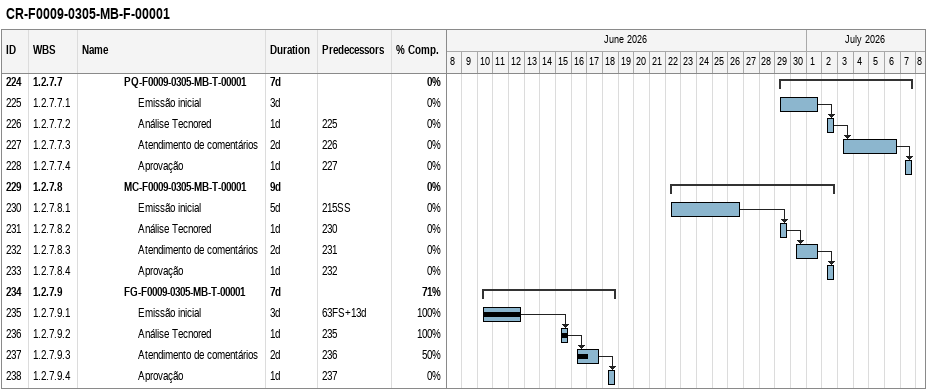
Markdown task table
CR-F0009-0305-MB-F-00001

| ID | WBS | Task | Duration | Start | Finish | Predecessors | % complete |
|---|---|---|---|---|---|---|---|
| 224 | 1.2.7.7 | **PQ-F0009-0305-MB-T-00001** | 7d | 2026-06-29 | 2026-07-07 |  | 0 |
| 225 | 1.2.7.7.1 | Emissão inicial | 3d | 2026-06-29 | 2026-07-01 |  | 0 |
| 226 | 1.2.7.7.2 | Análise Tecnored | 1d | 2026-07-02 | 2026-07-02 | 225 | 0 |
| 227 | 1.2.7.7.3 | Atendimento de comentários | 2d | 2026-07-03 | 2026-07-06 | 226 | 0 |
| 228 | 1.2.7.7.4 | Aprovação | 1d | 2026-07-07 | 2026-07-07 | 227 | 0 |
| 229 | 1.2.7.8 | **MC-F0009-0305-MB-T-00001** | 9d | 2026-06-22 | 2026-07-02 |  | 0 |
| 230 | 1.2.7.8.1 | Emissão inicial | 5d | 2026-06-22 | 2026-06-26 | 215SS | 0 |
| 231 | 1.2.7.8.2 | Análise Tecnored | 1d | 2026-06-29 | 2026-06-29 | 230 | 0 |
| 232 | 1.2.7.8.3 | Atendimento de comentários | 2d | 2026-06-30 | 2026-07-01 | 231 | 0 |
| 233 | 1.2.7.8.4 | Aprovação | 1d | 2026-07-02 | 2026-07-02 | 232 | 0 |
| 234 | 1.2.7.9 | **FG-F0009-0305-MB-T-00001** | 7d | 2026-06-10 | 2026-06-18 |  | 71 |
| 235 | 1.2.7.9.1 | Emissão inicial | 3d | 2026-06-10 | 2026-06-12 | 63FS+13d | 100 |
| 236 | 1.2.7.9.2 | Análise Tecnored | 1d | 2026-06-15 | 2026-06-15 | 235 | 100 |
| 237 | 1.2.7.9.3 | Atendimento de comentários | 2d | 2026-06-16 | 2026-06-17 | 236 | 50 |
| 238 | 1.2.7.9.4 | Aprovação | 1d | 2026-06-18 | 2026-06-18 | 237 | 0 |
